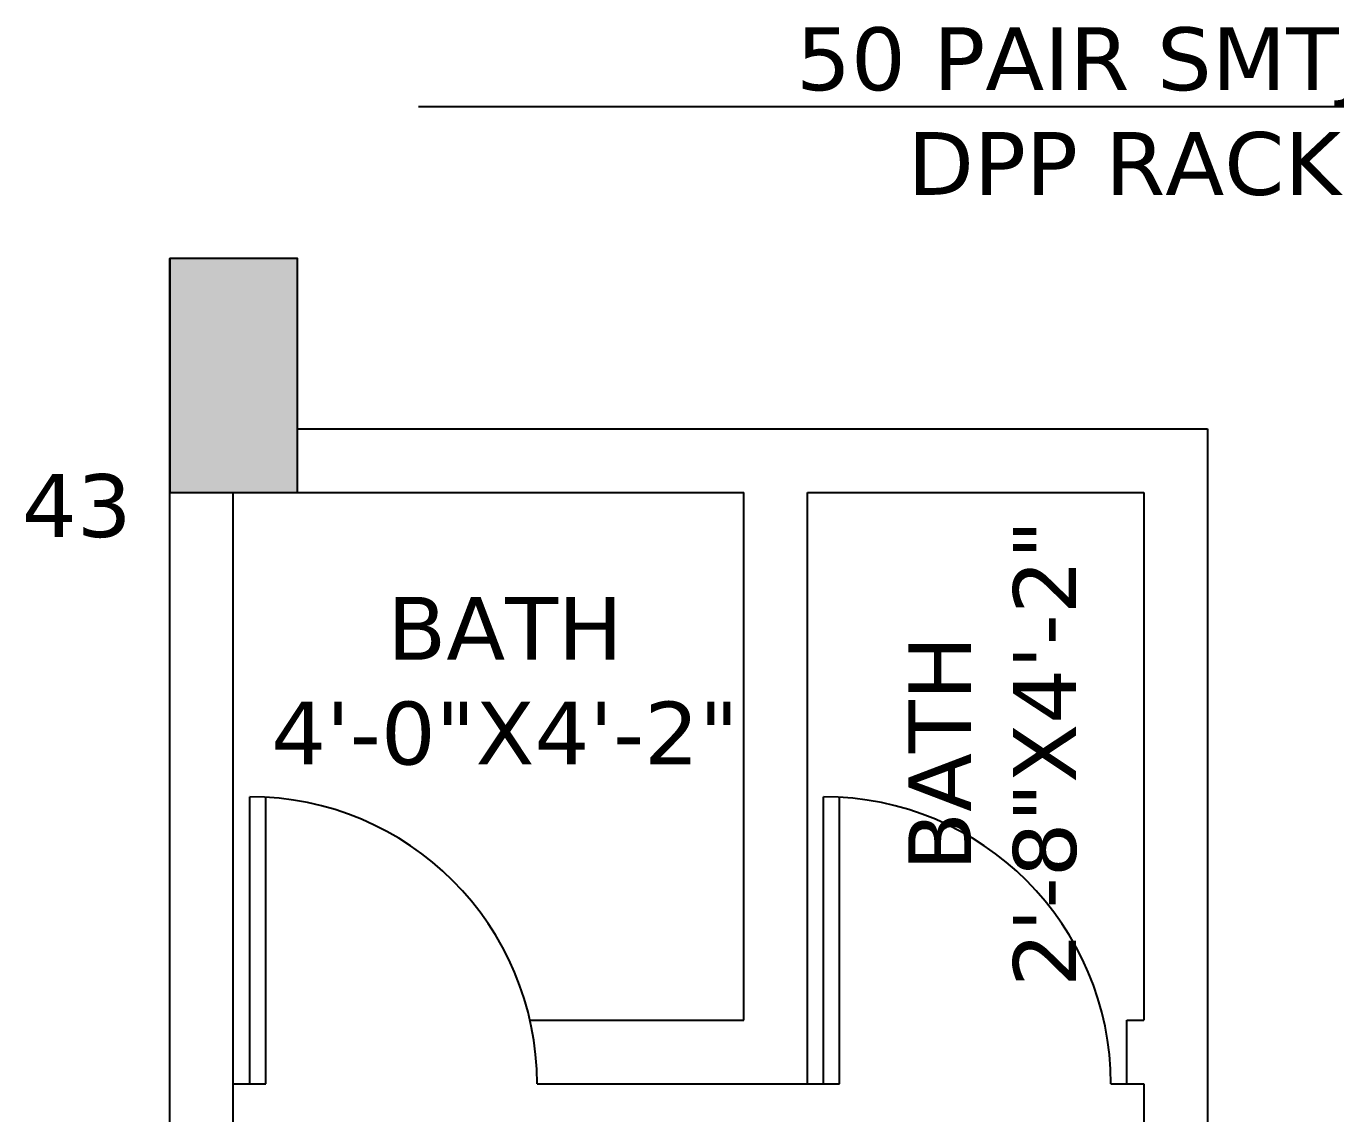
# Model space of a CAD drawing. Header units: inches. Extents: x -217 to 2701, y -906 to 3312.
# Drawn here: x 1348.5 to 1471.5, y 754.6 to 856.8 of the extents above; entities that cross this region are included whole.
import ezdxf

# ---------------------------------------------------------------- set-up
doc = ezdxf.new("R2010")
doc.units = ezdxf.units.IN
doc.header["$MEASUREMENT"] = 0
doc.layers.get('0').update_dxf_attribs({"color": 8, "linetype": 'CONTINUOUS'})
for name, color, linetype in [('COLUMN', 8, 'CONTINUOUS'), ('COLUMN HATCH', 8, 'CONTINUOUS'), ('EL - TEXT', 8, 'CONTINUOUS'), ('TEXT', 8, 'CONTINUOUS'), ('WALL', 7, 'CONTINUOUS')]:
    doc.layers.add(name, color=color, linetype=linetype)
doc.styles.add('VERDANA', font='verdana.ttf')

# ---------------------------------------------------------------- blocks, each defined once
blk = doc.blocks.new('D2.5')
at = {"color": 0}
for p, q in [((1.5, 0), (1.5, 27)), ((3, 0), (3, 26.96)), ((0, 0), (3, 0)), ((28.5, 0), (30, 0))]:
    blk.add_line(p, q, dxfattribs=at)
blk.add_arc((1.5, 0), 27, 0, 90, dxfattribs=at)

msp = doc.modelspace()

# ---------------------------------------------------------------- hatches: boundary and pattern name
at = {"layer": 'COLUMN HATCH', "linetype": 'Continuous'}
msp.add_hatch(color=256, dxfattribs=at).paths.add_polyline_path([(1374, 835), (1362, 835), (1362, 813), (1374, 813)])
at = {"layer": 'TEXT', "lineweight": 0}
msp.add_hatch(color=256, dxfattribs=at).paths.add_polyline_path([(1374, 835), (1362, 835), (1362, 813), (1374, 813)])
at = {"layer": 'WALL', "linetype": 'Continuous'}
msp.add_hatch(color=256, dxfattribs=at).paths.add_polyline_path([(1374, 835), (1362, 835), (1362, 813), (1374, 813)])

# ---------------------------------------------------------------- linework, layer by layer
at = {"layer": 'COLUMN', "linetype": 'Continuous'}
msp.add_lwpolyline([(1362, 813), (1374, 813), (1374, 835), (1362, 835)], close=True, dxfattribs=at)
at = {"layer": 'EL - TEXT'}
msp.add_line((1491.63, 849.28), (1385.36, 849.28), dxfattribs=at)
at = {"layer": 'TEXT', "lineweight": 0}
msp.add_lwpolyline([(1362, 813), (1374, 813), (1374, 835), (1362, 835)], close=True, dxfattribs=at)
at = {"layer": 'WALL', "linetype": 'Continuous'}
for p, q in [((1362, 667.71), (1362, 835)), ((1374, 835), (1362, 835)), ((1374, 813), (1374, 835)), ((1374, 819), (1459.5, 819)), ((1459.5, 819), (1459.5, 742.49)), ((1362, 813), (1415.91, 813)), ((1367.93, 667.71), (1367.93, 813)), ((1415.91, 763.42), (1415.91, 813)), ((1421.91, 813), (1453.5, 813)), ((1421.91, 757.42), (1421.91, 813)), ((1453.5, 813), (1453.5, 763.42)), ((1395.82, 763.42), (1415.91, 763.42)), ((1451.91, 763.42), (1453.5, 763.42)), ((1451.91, 757.42), (1451.91, 763.42)), ((1396.5, 757.42), (1421.91, 757.42)), ((1451.91, 757.42), (1453.5, 757.42)), ((1453.5, 757.42), (1453.5, 742.49))]:
    msp.add_line(p, q, dxfattribs=at)
at = {"layer": 'WALL'}
for p, q in [((1447.22, 819), (1459.5, 819)), ((1447.22, 813), (1453.5, 813))]:
    msp.add_line(p, q, dxfattribs=at)

# ---------------------------------------------------------------- block references
at = {"layer": 'COLUMN', "linetype": 'Continuous'}
for p in [(1368, 757.42), (1421.91, 757.42)]:
    msp.add_blockref('D2.5', p, dxfattribs=at)

# ---------------------------------------------------------------- texts
at = {"layer": 'TEXT', "linetype": 'Continuous', "char_height": 5.9055, "attachment_point": 5, "style": 'VERDANA'}
for s, insert, width in [('50 PAIR SMTJB/\\PDPP RACK', (1451.67, 848.81), 105.1582), ('BATH \\P4\'-0"X4\'-2"', (1393.48, 795.27), 58.8886)]:
    msp.add_mtext(s, dxfattribs=dict(at, insert=insert, width=width))
at = {"layer": 'TEXT', "lineweight": 0, "insert": (1353.25, 811.73), "char_height": 5.906, "width": 5.1391, "attachment_point": 5, "style": 'VERDANA'}
msp.add_mtext('43', dxfattribs=at)
at = {"layer": 'TEXT', "linetype": 'Continuous', "insert": (1439.31, 788.5), "char_height": 5.9055, "width": 58.8886, "attachment_point": 5, "rotation": 90, "style": 'VERDANA'}
msp.add_mtext('BATH \\P2\'-8"X4\'-2"', dxfattribs=at)

doc.saveas('drawing.dxf')
